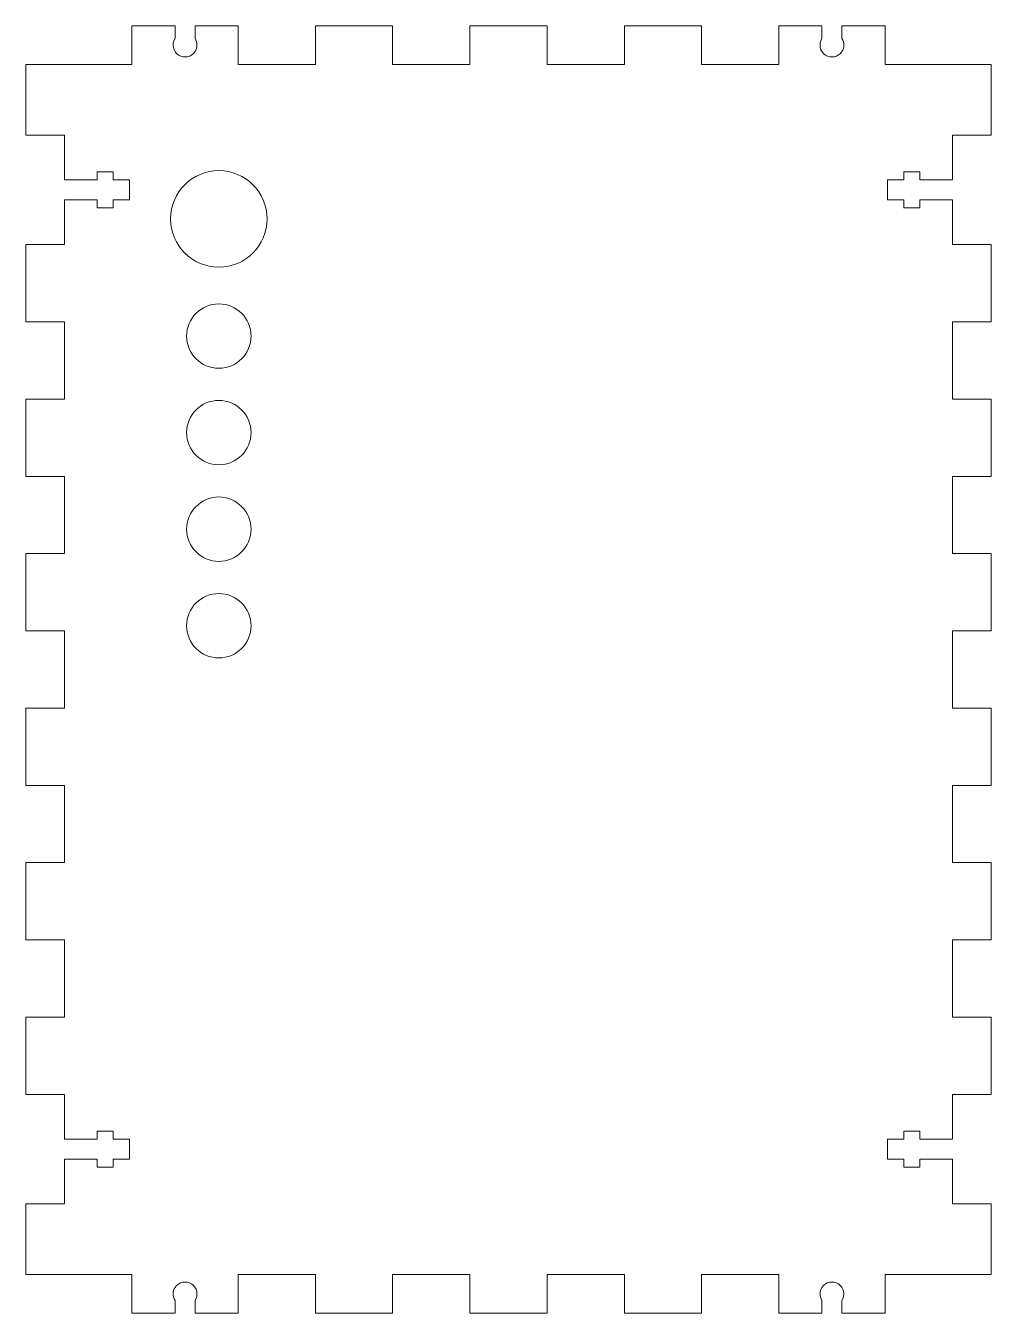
# Model space of a CAD drawing. Header units: inches. Extents: x 30 to 180, y 56 to 256.
import ezdxf

# ---------------------------------------------------------------- set-up
doc = ezdxf.new("R2010")
doc.units = ezdxf.units.IN
doc.header["$MEASUREMENT"] = 0

# ---------------------------------------------------------------- blocks, each defined once
blk = doc.blocks.new('block 2')
at = {"color": 7, "lineweight": 15, "true_color": 0xffffff}
blk.add_open_spline([(52.8, 225.99), (52.8, 230.13), (56.16, 233.49), (60.3, 233.49), (64.45, 233.49), (67.8, 230.13), (67.8, 225.99), (67.8, 221.85), (64.45, 218.49), (60.3, 218.49), (56.16, 218.49), (52.8, 221.85), (52.8, 225.99), (52.8, 225.99), (52.8, 225.99), (52.8, 225.99)], degree=3, knots=[0, 0, 0, 0, 1, 1, 1, 2, 2, 2, 3, 3, 3, 4, 4, 4, 5, 5, 5, 5], dxfattribs=at)
blk = doc.blocks.new('block 3')
at = {"color": 7, "lineweight": 15, "true_color": 0xffffff}
blk.add_open_spline([(55.3, 162.79), (55.3, 165.55), (57.54, 167.79), (60.3, 167.79), (63.07, 167.79), (65.3, 165.55), (65.3, 162.79), (65.3, 160.03), (63.07, 157.79), (60.3, 157.79), (57.54, 157.79), (55.3, 160.03), (55.3, 162.79), (55.3, 162.79), (55.3, 162.79), (55.3, 162.79)], degree=3, knots=[0, 0, 0, 0, 1, 1, 1, 2, 2, 2, 3, 3, 3, 4, 4, 4, 5, 5, 5, 5], dxfattribs=at)
blk = doc.blocks.new('block 4')
at = {"color": 7, "lineweight": 15, "true_color": 0xffffff}
blk.add_open_spline([(55.3, 177.79), (55.3, 180.55), (57.54, 182.79), (60.3, 182.79), (63.07, 182.79), (65.3, 180.55), (65.3, 177.79), (65.3, 175.03), (63.07, 172.79), (60.3, 172.79), (57.54, 172.79), (55.3, 175.03), (55.3, 177.79), (55.3, 177.79), (55.3, 177.79), (55.3, 177.79)], degree=3, knots=[0, 0, 0, 0, 1, 1, 1, 2, 2, 2, 3, 3, 3, 4, 4, 4, 5, 5, 5, 5], dxfattribs=at)
blk = doc.blocks.new('block 5')
at = {"color": 7, "lineweight": 15, "true_color": 0xffffff}
blk.add_open_spline([(55.3, 207.79), (55.3, 210.55), (57.54, 212.79), (60.3, 212.79), (63.07, 212.79), (65.3, 210.55), (65.3, 207.79), (65.3, 205.03), (63.07, 202.79), (60.3, 202.79), (57.54, 202.79), (55.3, 205.03), (55.3, 207.79), (55.3, 207.79), (55.3, 207.79), (55.3, 207.79)], degree=3, knots=[0, 0, 0, 0, 1, 1, 1, 2, 2, 2, 3, 3, 3, 4, 4, 4, 5, 5, 5, 5], dxfattribs=at)
blk = doc.blocks.new('block 6')
at = {"color": 7, "lineweight": 15, "true_color": 0xffffff}
blk.add_open_spline([(55.3, 192.79), (55.3, 195.55), (57.54, 197.79), (60.3, 197.79), (63.07, 197.79), (65.3, 195.55), (65.3, 192.79), (65.3, 190.03), (63.07, 187.79), (60.3, 187.79), (57.54, 187.79), (55.3, 190.03), (55.3, 192.79), (55.3, 192.79), (55.3, 192.79), (55.3, 192.79)], degree=3, knots=[0, 0, 0, 0, 1, 1, 1, 2, 2, 2, 3, 3, 3, 4, 4, 4, 5, 5, 5, 5], dxfattribs=at)
blk = doc.blocks.new('block 7')
at = {"color": 7, "lineweight": 15, "true_color": 0xffffff}
blk.add_lwpolyline([(53.5, 255.99), (46.8, 255.99)], dxfattribs=at)
blk = doc.blocks.new('block 8')
at = {"color": 7, "lineweight": 15, "true_color": 0xffffff}
blk.add_lwpolyline([(46.8, 255.99), (46.8, 249.99)], dxfattribs=at)
blk = doc.blocks.new('block 9')
at = {"color": 7, "lineweight": 15, "true_color": 0xffffff}
blk.add_lwpolyline([(46.8, 249.99), (30.3, 249.99)], dxfattribs=at)
blk = doc.blocks.new('block 10')
at = {"color": 7, "lineweight": 15, "true_color": 0xffffff}
blk.add_lwpolyline([(30.3, 249.99), (30.3, 238.99)], dxfattribs=at)
blk = doc.blocks.new('block 11')
at = {"color": 7, "lineweight": 15, "true_color": 0xffffff}
blk.add_lwpolyline([(30.3, 238.99), (36.3, 238.99)], dxfattribs=at)
blk = doc.blocks.new('block 12')
at = {"color": 7, "lineweight": 15, "true_color": 0xffffff}
blk.add_lwpolyline([(36.3, 238.99), (36.3, 232.04)], dxfattribs=at)
blk = doc.blocks.new('block 13')
at = {"color": 7, "lineweight": 15, "true_color": 0xffffff}
blk.add_lwpolyline([(36.3, 232.04), (41.4, 232.04)], dxfattribs=at)
blk = doc.blocks.new('block 14')
at = {"color": 7, "lineweight": 15, "true_color": 0xffffff}
blk.add_lwpolyline([(41.4, 232.04), (41.4, 233.29)], dxfattribs=at)
blk = doc.blocks.new('block 15')
at = {"color": 7, "lineweight": 15, "true_color": 0xffffff}
blk.add_lwpolyline([(41.4, 233.29), (43.9, 233.29)], dxfattribs=at)
blk = doc.blocks.new('block 16')
at = {"color": 7, "lineweight": 15, "true_color": 0xffffff}
blk.add_lwpolyline([(43.9, 233.29), (43.9, 232.04)], dxfattribs=at)
blk = doc.blocks.new('block 17')
at = {"color": 7, "lineweight": 15, "true_color": 0xffffff}
blk.add_lwpolyline([(43.9, 232.04), (46.4, 232.04)], dxfattribs=at)
blk = doc.blocks.new('block 18')
at = {"color": 7, "lineweight": 15, "true_color": 0xffffff}
blk.add_lwpolyline([(46.4, 232.04), (46.4, 228.94)], dxfattribs=at)
blk = doc.blocks.new('block 19')
at = {"color": 7, "lineweight": 15, "true_color": 0xffffff}
blk.add_lwpolyline([(46.4, 228.94), (43.9, 228.94)], dxfattribs=at)
blk = doc.blocks.new('block 20')
at = {"color": 7, "lineweight": 15, "true_color": 0xffffff}
blk.add_lwpolyline([(43.9, 228.94), (43.9, 227.69)], dxfattribs=at)
blk = doc.blocks.new('block 21')
at = {"color": 7, "lineweight": 15, "true_color": 0xffffff}
blk.add_lwpolyline([(43.9, 227.69), (41.4, 227.69)], dxfattribs=at)
blk = doc.blocks.new('block 22')
at = {"color": 7, "lineweight": 15, "true_color": 0xffffff}
blk.add_lwpolyline([(41.4, 227.69), (41.4, 228.94)], dxfattribs=at)
blk = doc.blocks.new('block 23')
at = {"color": 7, "lineweight": 15, "true_color": 0xffffff}
blk.add_lwpolyline([(41.4, 228.94), (36.3, 228.94)], dxfattribs=at)
blk = doc.blocks.new('block 24')
at = {"color": 7, "lineweight": 15, "true_color": 0xffffff}
blk.add_lwpolyline([(36.3, 228.94), (36.3, 221.99)], dxfattribs=at)
blk = doc.blocks.new('block 25')
at = {"color": 7, "lineweight": 15, "true_color": 0xffffff}
blk.add_lwpolyline([(36.3, 221.99), (30.3, 221.99)], dxfattribs=at)
blk = doc.blocks.new('block 26')
at = {"color": 7, "lineweight": 15, "true_color": 0xffffff}
blk.add_lwpolyline([(30.3, 221.99), (30.3, 209.99)], dxfattribs=at)
blk = doc.blocks.new('block 27')
at = {"color": 7, "lineweight": 15, "true_color": 0xffffff}
blk.add_lwpolyline([(30.3, 209.99), (36.3, 209.99)], dxfattribs=at)
blk = doc.blocks.new('block 28')
at = {"color": 7, "lineweight": 15, "true_color": 0xffffff}
blk.add_lwpolyline([(36.3, 209.99), (36.3, 197.99)], dxfattribs=at)
blk = doc.blocks.new('block 29')
at = {"color": 7, "lineweight": 15, "true_color": 0xffffff}
blk.add_lwpolyline([(36.3, 197.99), (30.3, 197.99)], dxfattribs=at)
blk = doc.blocks.new('block 30')
at = {"color": 7, "lineweight": 15, "true_color": 0xffffff}
blk.add_lwpolyline([(30.3, 197.99), (30.3, 185.99)], dxfattribs=at)
blk = doc.blocks.new('block 31')
at = {"color": 7, "lineweight": 15, "true_color": 0xffffff}
blk.add_lwpolyline([(30.3, 185.99), (36.3, 185.99)], dxfattribs=at)
blk = doc.blocks.new('block 32')
at = {"color": 7, "lineweight": 15, "true_color": 0xffffff}
blk.add_lwpolyline([(36.3, 185.99), (36.3, 173.99)], dxfattribs=at)
blk = doc.blocks.new('block 33')
at = {"color": 7, "lineweight": 15, "true_color": 0xffffff}
blk.add_lwpolyline([(36.3, 173.99), (30.3, 173.99)], dxfattribs=at)
blk = doc.blocks.new('block 34')
at = {"color": 7, "lineweight": 15, "true_color": 0xffffff}
blk.add_lwpolyline([(30.3, 173.99), (30.3, 161.99)], dxfattribs=at)
blk = doc.blocks.new('block 35')
at = {"color": 7, "lineweight": 15, "true_color": 0xffffff}
blk.add_lwpolyline([(30.3, 161.99), (36.3, 161.99)], dxfattribs=at)
blk = doc.blocks.new('block 36')
at = {"color": 7, "lineweight": 15, "true_color": 0xffffff}
blk.add_lwpolyline([(36.3, 161.99), (36.3, 149.99)], dxfattribs=at)
blk = doc.blocks.new('block 37')
at = {"color": 7, "lineweight": 15, "true_color": 0xffffff}
blk.add_lwpolyline([(36.3, 149.99), (30.3, 149.99)], dxfattribs=at)
blk = doc.blocks.new('block 38')
at = {"color": 7, "lineweight": 15, "true_color": 0xffffff}
blk.add_lwpolyline([(30.3, 149.99), (30.3, 137.99)], dxfattribs=at)
blk = doc.blocks.new('block 39')
at = {"color": 7, "lineweight": 15, "true_color": 0xffffff}
blk.add_lwpolyline([(30.3, 137.99), (36.3, 137.99)], dxfattribs=at)
blk = doc.blocks.new('block 40')
at = {"color": 7, "lineweight": 15, "true_color": 0xffffff}
blk.add_lwpolyline([(36.3, 137.99), (36.3, 125.99)], dxfattribs=at)
blk = doc.blocks.new('block 41')
at = {"color": 7, "lineweight": 15, "true_color": 0xffffff}
blk.add_lwpolyline([(36.3, 125.99), (30.3, 125.99)], dxfattribs=at)
blk = doc.blocks.new('block 42')
at = {"color": 7, "lineweight": 15, "true_color": 0xffffff}
blk.add_lwpolyline([(30.3, 125.99), (30.3, 113.99)], dxfattribs=at)
blk = doc.blocks.new('block 43')
at = {"color": 7, "lineweight": 15, "true_color": 0xffffff}
blk.add_lwpolyline([(30.3, 113.99), (36.3, 113.99)], dxfattribs=at)
blk = doc.blocks.new('block 44')
at = {"color": 7, "lineweight": 15, "true_color": 0xffffff}
blk.add_lwpolyline([(36.3, 113.99), (36.3, 101.99)], dxfattribs=at)
blk = doc.blocks.new('block 45')
at = {"color": 7, "lineweight": 15, "true_color": 0xffffff}
blk.add_lwpolyline([(36.3, 101.99), (30.3, 101.99)], dxfattribs=at)
blk = doc.blocks.new('block 46')
at = {"color": 7, "lineweight": 15, "true_color": 0xffffff}
blk.add_lwpolyline([(30.3, 101.99), (30.3, 89.99)], dxfattribs=at)
blk = doc.blocks.new('block 47')
at = {"color": 7, "lineweight": 15, "true_color": 0xffffff}
blk.add_lwpolyline([(30.3, 89.99), (36.3, 89.99)], dxfattribs=at)
blk = doc.blocks.new('block 48')
at = {"color": 7, "lineweight": 15, "true_color": 0xffffff}
blk.add_lwpolyline([(36.3, 89.99), (36.3, 83.04)], dxfattribs=at)
blk = doc.blocks.new('block 49')
at = {"color": 7, "lineweight": 15, "true_color": 0xffffff}
blk.add_lwpolyline([(36.3, 83.04), (41.4, 83.04)], dxfattribs=at)
blk = doc.blocks.new('block 50')
at = {"color": 7, "lineweight": 15, "true_color": 0xffffff}
blk.add_lwpolyline([(41.4, 83.04), (41.4, 84.29)], dxfattribs=at)
blk = doc.blocks.new('block 51')
at = {"color": 7, "lineweight": 15, "true_color": 0xffffff}
blk.add_lwpolyline([(41.4, 84.29), (43.9, 84.29)], dxfattribs=at)
blk = doc.blocks.new('block 52')
at = {"color": 7, "lineweight": 15, "true_color": 0xffffff}
blk.add_lwpolyline([(43.9, 84.29), (43.9, 83.04)], dxfattribs=at)
blk = doc.blocks.new('block 53')
at = {"color": 7, "lineweight": 15, "true_color": 0xffffff}
blk.add_lwpolyline([(43.9, 83.04), (46.4, 83.04)], dxfattribs=at)
blk = doc.blocks.new('block 54')
at = {"color": 7, "lineweight": 15, "true_color": 0xffffff}
blk.add_lwpolyline([(46.4, 83.04), (46.4, 79.94)], dxfattribs=at)
blk = doc.blocks.new('block 55')
at = {"color": 7, "lineweight": 15, "true_color": 0xffffff}
blk.add_lwpolyline([(46.4, 79.94), (43.9, 79.94)], dxfattribs=at)
blk = doc.blocks.new('block 56')
at = {"color": 7, "lineweight": 15, "true_color": 0xffffff}
blk.add_lwpolyline([(43.9, 79.94), (43.9, 78.69)], dxfattribs=at)
blk = doc.blocks.new('block 57')
at = {"color": 7, "lineweight": 15, "true_color": 0xffffff}
blk.add_lwpolyline([(43.9, 78.69), (41.4, 78.69)], dxfattribs=at)
blk = doc.blocks.new('block 58')
at = {"color": 7, "lineweight": 15, "true_color": 0xffffff}
blk.add_lwpolyline([(41.4, 78.69), (41.4, 79.94)], dxfattribs=at)
blk = doc.blocks.new('block 59')
at = {"color": 7, "lineweight": 15, "true_color": 0xffffff}
blk.add_lwpolyline([(41.4, 79.94), (36.3, 79.94)], dxfattribs=at)
blk = doc.blocks.new('block 60')
at = {"color": 7, "lineweight": 15, "true_color": 0xffffff}
blk.add_lwpolyline([(36.3, 79.94), (36.3, 72.99)], dxfattribs=at)
blk = doc.blocks.new('block 61')
at = {"color": 7, "lineweight": 15, "true_color": 0xffffff}
blk.add_lwpolyline([(36.3, 72.99), (30.3, 72.99)], dxfattribs=at)
blk = doc.blocks.new('block 62')
at = {"color": 7, "lineweight": 15, "true_color": 0xffffff}
blk.add_lwpolyline([(30.3, 72.99), (30.3, 61.99)], dxfattribs=at)
blk = doc.blocks.new('block 63')
at = {"color": 7, "lineweight": 15, "true_color": 0xffffff}
blk.add_lwpolyline([(30.3, 61.99), (46.8, 61.99)], dxfattribs=at)
blk = doc.blocks.new('block 64')
at = {"color": 7, "lineweight": 15, "true_color": 0xffffff}
blk.add_lwpolyline([(46.8, 61.99), (46.8, 55.99)], dxfattribs=at)
blk = doc.blocks.new('block 65')
at = {"color": 7, "lineweight": 15, "true_color": 0xffffff}
blk.add_lwpolyline([(46.8, 55.99), (53.5, 55.99)], dxfattribs=at)
blk = doc.blocks.new('block 66')
at = {"color": 7, "lineweight": 15, "true_color": 0xffffff}
blk.add_lwpolyline([(53.5, 55.99), (53.5, 57.98)], dxfattribs=at)
blk = doc.blocks.new('block 67')
at = {"color": 7, "lineweight": 15, "true_color": 0xffffff}
blk.add_lwpolyline([(56.6, 55.99), (56.6, 57.98)], dxfattribs=at)
blk = doc.blocks.new('block 68')
at = {"color": 7, "lineweight": 15, "true_color": 0xffffff}
blk.add_lwpolyline([(56.6, 55.99), (63.3, 55.99)], dxfattribs=at)
blk = doc.blocks.new('block 69')
at = {"color": 7, "lineweight": 15, "true_color": 0xffffff}
blk.add_lwpolyline([(63.3, 55.99), (63.3, 61.99)], dxfattribs=at)
blk = doc.blocks.new('block 70')
at = {"color": 7, "lineweight": 15, "true_color": 0xffffff}
blk.add_lwpolyline([(63.3, 61.99), (75.3, 61.99)], dxfattribs=at)
blk = doc.blocks.new('block 71')
at = {"color": 7, "lineweight": 15, "true_color": 0xffffff}
blk.add_lwpolyline([(75.3, 61.99), (75.3, 55.99)], dxfattribs=at)
blk = doc.blocks.new('block 72')
at = {"color": 7, "lineweight": 15, "true_color": 0xffffff}
blk.add_lwpolyline([(75.3, 55.99), (87.3, 55.99)], dxfattribs=at)
blk = doc.blocks.new('block 73')
at = {"color": 7, "lineweight": 15, "true_color": 0xffffff}
blk.add_lwpolyline([(87.3, 55.99), (87.3, 61.99)], dxfattribs=at)
blk = doc.blocks.new('block 74')
at = {"color": 7, "lineweight": 15, "true_color": 0xffffff}
blk.add_lwpolyline([(87.3, 61.99), (99.3, 61.99)], dxfattribs=at)
blk = doc.blocks.new('block 75')
at = {"color": 7, "lineweight": 15, "true_color": 0xffffff}
blk.add_lwpolyline([(99.3, 61.99), (99.3, 55.99)], dxfattribs=at)
blk = doc.blocks.new('block 76')
at = {"color": 7, "lineweight": 15, "true_color": 0xffffff}
blk.add_lwpolyline([(99.3, 55.99), (111.3, 55.99)], dxfattribs=at)
blk = doc.blocks.new('block 77')
at = {"color": 7, "lineweight": 15, "true_color": 0xffffff}
blk.add_lwpolyline([(111.3, 55.99), (111.3, 61.99)], dxfattribs=at)
blk = doc.blocks.new('block 78')
at = {"color": 7, "lineweight": 15, "true_color": 0xffffff}
blk.add_lwpolyline([(111.3, 61.99), (123.3, 61.99)], dxfattribs=at)
blk = doc.blocks.new('block 79')
at = {"color": 7, "lineweight": 15, "true_color": 0xffffff}
blk.add_lwpolyline([(123.3, 61.99), (123.3, 55.99)], dxfattribs=at)
blk = doc.blocks.new('block 80')
at = {"color": 7, "lineweight": 15, "true_color": 0xffffff}
blk.add_lwpolyline([(123.3, 55.99), (135.3, 55.99)], dxfattribs=at)
blk = doc.blocks.new('block 81')
at = {"color": 7, "lineweight": 15, "true_color": 0xffffff}
blk.add_lwpolyline([(135.3, 55.99), (135.3, 61.99)], dxfattribs=at)
blk = doc.blocks.new('block 82')
at = {"color": 7, "lineweight": 15, "true_color": 0xffffff}
blk.add_lwpolyline([(135.3, 61.99), (147.3, 61.99)], dxfattribs=at)
blk = doc.blocks.new('block 83')
at = {"color": 7, "lineweight": 15, "true_color": 0xffffff}
blk.add_lwpolyline([(147.3, 61.99), (147.3, 55.99)], dxfattribs=at)
blk = doc.blocks.new('block 84')
at = {"color": 7, "lineweight": 15, "true_color": 0xffffff}
blk.add_lwpolyline([(147.3, 55.99), (154, 55.99)], dxfattribs=at)
blk = doc.blocks.new('block 85')
at = {"color": 7, "lineweight": 15, "true_color": 0xffffff}
blk.add_lwpolyline([(154, 55.99), (154, 57.98)], dxfattribs=at)
blk = doc.blocks.new('block 86')
at = {"color": 7, "lineweight": 15, "true_color": 0xffffff}
blk.add_lwpolyline([(157.1, 55.99), (157.1, 57.98)], dxfattribs=at)
blk = doc.blocks.new('block 87')
at = {"color": 7, "lineweight": 15, "true_color": 0xffffff}
blk.add_lwpolyline([(157.1, 55.99), (163.8, 55.99)], dxfattribs=at)
blk = doc.blocks.new('block 88')
at = {"color": 7, "lineweight": 15, "true_color": 0xffffff}
blk.add_lwpolyline([(163.8, 55.99), (163.8, 61.99)], dxfattribs=at)
blk = doc.blocks.new('block 89')
at = {"color": 7, "lineweight": 15, "true_color": 0xffffff}
blk.add_lwpolyline([(163.8, 61.99), (180.3, 61.99)], dxfattribs=at)
blk = doc.blocks.new('block 90')
at = {"color": 7, "lineweight": 15, "true_color": 0xffffff}
blk.add_lwpolyline([(180.3, 61.99), (180.3, 72.99)], dxfattribs=at)
blk = doc.blocks.new('block 91')
at = {"color": 7, "lineweight": 15, "true_color": 0xffffff}
blk.add_lwpolyline([(180.3, 72.99), (174.3, 72.99)], dxfattribs=at)
blk = doc.blocks.new('block 92')
at = {"color": 7, "lineweight": 15, "true_color": 0xffffff}
blk.add_lwpolyline([(174.3, 72.99), (174.3, 79.94)], dxfattribs=at)
blk = doc.blocks.new('block 93')
at = {"color": 7, "lineweight": 15, "true_color": 0xffffff}
blk.add_lwpolyline([(174.3, 79.94), (169.2, 79.94)], dxfattribs=at)
blk = doc.blocks.new('block 94')
at = {"color": 7, "lineweight": 15, "true_color": 0xffffff}
blk.add_lwpolyline([(169.2, 79.94), (169.2, 78.69)], dxfattribs=at)
blk = doc.blocks.new('block 95')
at = {"color": 7, "lineweight": 15, "true_color": 0xffffff}
blk.add_lwpolyline([(169.2, 78.69), (166.7, 78.69)], dxfattribs=at)
blk = doc.blocks.new('block 96')
at = {"color": 7, "lineweight": 15, "true_color": 0xffffff}
blk.add_lwpolyline([(166.7, 78.69), (166.7, 79.94)], dxfattribs=at)
blk = doc.blocks.new('block 97')
at = {"color": 7, "lineweight": 15, "true_color": 0xffffff}
blk.add_lwpolyline([(166.7, 79.94), (164.2, 79.94)], dxfattribs=at)
blk = doc.blocks.new('block 98')
at = {"color": 7, "lineweight": 15, "true_color": 0xffffff}
blk.add_lwpolyline([(164.2, 79.94), (164.2, 83.04)], dxfattribs=at)
blk = doc.blocks.new('block 99')
at = {"color": 7, "lineweight": 15, "true_color": 0xffffff}
blk.add_lwpolyline([(164.2, 83.04), (166.7, 83.04)], dxfattribs=at)
blk = doc.blocks.new('block 100')
at = {"color": 7, "lineweight": 15, "true_color": 0xffffff}
blk.add_lwpolyline([(166.7, 83.04), (166.7, 84.29)], dxfattribs=at)
blk = doc.blocks.new('block 101')
at = {"color": 7, "lineweight": 15, "true_color": 0xffffff}
blk.add_lwpolyline([(166.7, 84.29), (169.2, 84.29)], dxfattribs=at)
blk = doc.blocks.new('block 102')
at = {"color": 7, "lineweight": 15, "true_color": 0xffffff}
blk.add_lwpolyline([(169.2, 84.29), (169.2, 83.04)], dxfattribs=at)
blk = doc.blocks.new('block 103')
at = {"color": 7, "lineweight": 15, "true_color": 0xffffff}
blk.add_lwpolyline([(169.2, 83.04), (174.3, 83.04)], dxfattribs=at)
blk = doc.blocks.new('block 104')
at = {"color": 7, "lineweight": 15, "true_color": 0xffffff}
blk.add_lwpolyline([(174.3, 83.04), (174.3, 89.99)], dxfattribs=at)
blk = doc.blocks.new('block 105')
at = {"color": 7, "lineweight": 15, "true_color": 0xffffff}
blk.add_lwpolyline([(174.3, 89.99), (180.3, 89.99)], dxfattribs=at)
blk = doc.blocks.new('block 106')
at = {"color": 7, "lineweight": 15, "true_color": 0xffffff}
blk.add_lwpolyline([(180.3, 89.99), (180.3, 101.99)], dxfattribs=at)
blk = doc.blocks.new('block 107')
at = {"color": 7, "lineweight": 15, "true_color": 0xffffff}
blk.add_lwpolyline([(180.3, 101.99), (174.3, 101.99)], dxfattribs=at)
blk = doc.blocks.new('block 108')
at = {"color": 7, "lineweight": 15, "true_color": 0xffffff}
blk.add_lwpolyline([(174.3, 101.99), (174.3, 113.99)], dxfattribs=at)
blk = doc.blocks.new('block 109')
at = {"color": 7, "lineweight": 15, "true_color": 0xffffff}
blk.add_lwpolyline([(174.3, 113.99), (180.3, 113.99)], dxfattribs=at)
blk = doc.blocks.new('block 110')
at = {"color": 7, "lineweight": 15, "true_color": 0xffffff}
blk.add_lwpolyline([(180.3, 113.99), (180.3, 125.99)], dxfattribs=at)
blk = doc.blocks.new('block 111')
at = {"color": 7, "lineweight": 15, "true_color": 0xffffff}
blk.add_lwpolyline([(180.3, 125.99), (174.3, 125.99)], dxfattribs=at)
blk = doc.blocks.new('block 112')
at = {"color": 7, "lineweight": 15, "true_color": 0xffffff}
blk.add_lwpolyline([(174.3, 125.99), (174.3, 137.99)], dxfattribs=at)
blk = doc.blocks.new('block 113')
at = {"color": 7, "lineweight": 15, "true_color": 0xffffff}
blk.add_lwpolyline([(174.3, 137.99), (180.3, 137.99)], dxfattribs=at)
blk = doc.blocks.new('block 114')
at = {"color": 7, "lineweight": 15, "true_color": 0xffffff}
blk.add_lwpolyline([(180.3, 137.99), (180.3, 149.99)], dxfattribs=at)
blk = doc.blocks.new('block 115')
at = {"color": 7, "lineweight": 15, "true_color": 0xffffff}
blk.add_lwpolyline([(180.3, 149.99), (174.3, 149.99)], dxfattribs=at)
blk = doc.blocks.new('block 116')
at = {"color": 7, "lineweight": 15, "true_color": 0xffffff}
blk.add_lwpolyline([(174.3, 149.99), (174.3, 161.99)], dxfattribs=at)
blk = doc.blocks.new('block 117')
at = {"color": 7, "lineweight": 15, "true_color": 0xffffff}
blk.add_lwpolyline([(174.3, 161.99), (180.3, 161.99)], dxfattribs=at)
blk = doc.blocks.new('block 118')
at = {"color": 7, "lineweight": 15, "true_color": 0xffffff}
blk.add_lwpolyline([(180.3, 161.99), (180.3, 173.99)], dxfattribs=at)
blk = doc.blocks.new('block 119')
at = {"color": 7, "lineweight": 15, "true_color": 0xffffff}
blk.add_lwpolyline([(180.3, 173.99), (174.3, 173.99)], dxfattribs=at)
blk = doc.blocks.new('block 120')
at = {"color": 7, "lineweight": 15, "true_color": 0xffffff}
blk.add_lwpolyline([(174.3, 173.99), (174.3, 185.99)], dxfattribs=at)
blk = doc.blocks.new('block 121')
at = {"color": 7, "lineweight": 15, "true_color": 0xffffff}
blk.add_lwpolyline([(174.3, 185.99), (180.3, 185.99)], dxfattribs=at)
blk = doc.blocks.new('block 122')
at = {"color": 7, "lineweight": 15, "true_color": 0xffffff}
blk.add_lwpolyline([(180.3, 185.99), (180.3, 197.99)], dxfattribs=at)
blk = doc.blocks.new('block 123')
at = {"color": 7, "lineweight": 15, "true_color": 0xffffff}
blk.add_lwpolyline([(180.3, 197.99), (174.3, 197.99)], dxfattribs=at)
blk = doc.blocks.new('block 124')
at = {"color": 7, "lineweight": 15, "true_color": 0xffffff}
blk.add_lwpolyline([(174.3, 197.99), (174.3, 209.99)], dxfattribs=at)
blk = doc.blocks.new('block 125')
at = {"color": 7, "lineweight": 15, "true_color": 0xffffff}
blk.add_lwpolyline([(174.3, 209.99), (180.3, 209.99)], dxfattribs=at)
blk = doc.blocks.new('block 126')
at = {"color": 7, "lineweight": 15, "true_color": 0xffffff}
blk.add_lwpolyline([(180.3, 209.99), (180.3, 221.99)], dxfattribs=at)
blk = doc.blocks.new('block 127')
at = {"color": 7, "lineweight": 15, "true_color": 0xffffff}
blk.add_lwpolyline([(180.3, 221.99), (174.3, 221.99)], dxfattribs=at)
blk = doc.blocks.new('block 128')
at = {"color": 7, "lineweight": 15, "true_color": 0xffffff}
blk.add_lwpolyline([(174.3, 221.99), (174.3, 228.94)], dxfattribs=at)
blk = doc.blocks.new('block 129')
at = {"color": 7, "lineweight": 15, "true_color": 0xffffff}
blk.add_lwpolyline([(174.3, 228.94), (169.2, 228.94)], dxfattribs=at)
blk = doc.blocks.new('block 130')
at = {"color": 7, "lineweight": 15, "true_color": 0xffffff}
blk.add_lwpolyline([(169.2, 228.94), (169.2, 227.69)], dxfattribs=at)
blk = doc.blocks.new('block 131')
at = {"color": 7, "lineweight": 15, "true_color": 0xffffff}
blk.add_lwpolyline([(169.2, 227.69), (166.7, 227.69)], dxfattribs=at)
blk = doc.blocks.new('block 132')
at = {"color": 7, "lineweight": 15, "true_color": 0xffffff}
blk.add_lwpolyline([(166.7, 227.69), (166.7, 228.94)], dxfattribs=at)
blk = doc.blocks.new('block 133')
at = {"color": 7, "lineweight": 15, "true_color": 0xffffff}
blk.add_lwpolyline([(166.7, 228.94), (164.2, 228.94)], dxfattribs=at)
blk = doc.blocks.new('block 134')
at = {"color": 7, "lineweight": 15, "true_color": 0xffffff}
blk.add_lwpolyline([(164.2, 228.94), (164.2, 232.04)], dxfattribs=at)
blk = doc.blocks.new('block 135')
at = {"color": 7, "lineweight": 15, "true_color": 0xffffff}
blk.add_lwpolyline([(164.2, 232.04), (166.7, 232.04)], dxfattribs=at)
blk = doc.blocks.new('block 136')
at = {"color": 7, "lineweight": 15, "true_color": 0xffffff}
blk.add_lwpolyline([(166.7, 232.04), (166.7, 233.29)], dxfattribs=at)
blk = doc.blocks.new('block 137')
at = {"color": 7, "lineweight": 15, "true_color": 0xffffff}
blk.add_lwpolyline([(166.7, 233.29), (169.2, 233.29)], dxfattribs=at)
blk = doc.blocks.new('block 138')
at = {"color": 7, "lineweight": 15, "true_color": 0xffffff}
blk.add_lwpolyline([(169.2, 233.29), (169.2, 232.04)], dxfattribs=at)
blk = doc.blocks.new('block 139')
at = {"color": 7, "lineweight": 15, "true_color": 0xffffff}
blk.add_lwpolyline([(169.2, 232.04), (174.3, 232.04)], dxfattribs=at)
blk = doc.blocks.new('block 140')
at = {"color": 7, "lineweight": 15, "true_color": 0xffffff}
blk.add_lwpolyline([(174.3, 232.04), (174.3, 238.99)], dxfattribs=at)
blk = doc.blocks.new('block 141')
at = {"color": 7, "lineweight": 15, "true_color": 0xffffff}
blk.add_lwpolyline([(174.3, 238.99), (180.3, 238.99)], dxfattribs=at)
blk = doc.blocks.new('block 142')
at = {"color": 7, "lineweight": 15, "true_color": 0xffffff}
blk.add_lwpolyline([(180.3, 238.99), (180.3, 249.99)], dxfattribs=at)
blk = doc.blocks.new('block 143')
at = {"color": 7, "lineweight": 15, "true_color": 0xffffff}
blk.add_lwpolyline([(180.3, 249.99), (163.8, 249.99)], dxfattribs=at)
blk = doc.blocks.new('block 144')
at = {"color": 7, "lineweight": 15, "true_color": 0xffffff}
blk.add_lwpolyline([(163.8, 249.99), (163.8, 255.99)], dxfattribs=at)
blk = doc.blocks.new('block 145')
at = {"color": 7, "lineweight": 15, "true_color": 0xffffff}
blk.add_lwpolyline([(163.8, 255.99), (157.1, 255.99)], dxfattribs=at)
blk = doc.blocks.new('block 146')
at = {"color": 7, "lineweight": 15, "true_color": 0xffffff}
blk.add_lwpolyline([(157.1, 255.99), (157.1, 254)], dxfattribs=at)
blk = doc.blocks.new('block 147')
at = {"color": 7, "lineweight": 15, "true_color": 0xffffff}
blk.add_lwpolyline([(154, 255.99), (154, 254)], dxfattribs=at)
blk = doc.blocks.new('block 148')
at = {"color": 7, "lineweight": 15, "true_color": 0xffffff}
blk.add_lwpolyline([(154, 255.99), (147.3, 255.99)], dxfattribs=at)
blk = doc.blocks.new('block 149')
at = {"color": 7, "lineweight": 15, "true_color": 0xffffff}
blk.add_lwpolyline([(147.3, 255.99), (147.3, 249.99)], dxfattribs=at)
blk = doc.blocks.new('block 150')
at = {"color": 7, "lineweight": 15, "true_color": 0xffffff}
blk.add_lwpolyline([(147.3, 249.99), (135.3, 249.99)], dxfattribs=at)
blk = doc.blocks.new('block 151')
at = {"color": 7, "lineweight": 15, "true_color": 0xffffff}
blk.add_lwpolyline([(135.3, 249.99), (135.3, 255.99)], dxfattribs=at)
blk = doc.blocks.new('block 152')
at = {"color": 7, "lineweight": 15, "true_color": 0xffffff}
blk.add_lwpolyline([(135.3, 255.99), (123.3, 255.99)], dxfattribs=at)
blk = doc.blocks.new('block 153')
at = {"color": 7, "lineweight": 15, "true_color": 0xffffff}
blk.add_lwpolyline([(123.3, 255.99), (123.3, 249.99)], dxfattribs=at)
blk = doc.blocks.new('block 154')
at = {"color": 7, "lineweight": 15, "true_color": 0xffffff}
blk.add_lwpolyline([(123.3, 249.99), (111.3, 249.99)], dxfattribs=at)
blk = doc.blocks.new('block 155')
at = {"color": 7, "lineweight": 15, "true_color": 0xffffff}
blk.add_lwpolyline([(111.3, 249.99), (111.3, 255.99)], dxfattribs=at)
blk = doc.blocks.new('block 156')
at = {"color": 7, "lineweight": 15, "true_color": 0xffffff}
blk.add_lwpolyline([(111.3, 255.99), (99.3, 255.99)], dxfattribs=at)
blk = doc.blocks.new('block 157')
at = {"color": 7, "lineweight": 15, "true_color": 0xffffff}
blk.add_lwpolyline([(99.3, 255.99), (99.3, 249.99)], dxfattribs=at)
blk = doc.blocks.new('block 158')
at = {"color": 7, "lineweight": 15, "true_color": 0xffffff}
blk.add_lwpolyline([(99.3, 249.99), (87.3, 249.99)], dxfattribs=at)
blk = doc.blocks.new('block 159')
at = {"color": 7, "lineweight": 15, "true_color": 0xffffff}
blk.add_lwpolyline([(87.3, 249.99), (87.3, 255.99)], dxfattribs=at)
blk = doc.blocks.new('block 160')
at = {"color": 7, "lineweight": 15, "true_color": 0xffffff}
blk.add_lwpolyline([(87.3, 255.99), (75.3, 255.99)], dxfattribs=at)
blk = doc.blocks.new('block 161')
at = {"color": 7, "lineweight": 15, "true_color": 0xffffff}
blk.add_lwpolyline([(75.3, 255.99), (75.3, 249.99)], dxfattribs=at)
blk = doc.blocks.new('block 162')
at = {"color": 7, "lineweight": 15, "true_color": 0xffffff}
blk.add_lwpolyline([(75.3, 249.99), (63.3, 249.99)], dxfattribs=at)
blk = doc.blocks.new('block 163')
at = {"color": 7, "lineweight": 15, "true_color": 0xffffff}
blk.add_lwpolyline([(63.3, 249.99), (63.3, 255.99)], dxfattribs=at)
blk = doc.blocks.new('block 164')
at = {"color": 7, "lineweight": 15, "true_color": 0xffffff}
blk.add_lwpolyline([(63.3, 255.99), (56.6, 255.99)], dxfattribs=at)
blk = doc.blocks.new('block 165')
at = {"color": 7, "lineweight": 15, "true_color": 0xffffff}
blk.add_lwpolyline([(56.6, 255.99), (56.6, 254)], dxfattribs=at)
blk = doc.blocks.new('block 166')
at = {"color": 7, "lineweight": 15, "true_color": 0xffffff}
blk.add_lwpolyline([(53.5, 255.99), (53.5, 254)], dxfattribs=at)
blk = doc.blocks.new('block 167')
at = {"color": 7, "lineweight": 15, "true_color": 0xffffff}
blk.add_open_spline([(56.6, 57.98), (57.16, 58.84), (56.92, 59.98), (56.06, 60.54), (55.21, 61.1), (54.06, 60.86), (53.5, 60), (53.1, 59.39), (53.1, 58.6), (53.5, 57.98)], degree=3, knots=[0, 0, 0, 0, 1, 1, 1, 2, 2, 2, 3, 3, 3, 3], dxfattribs=at)
blk = doc.blocks.new('block 168')
at = {"color": 7, "lineweight": 15, "true_color": 0xffffff}
blk.add_open_spline([(157.1, 57.98), (157.66, 58.84), (157.42, 59.98), (156.56, 60.54), (155.71, 61.1), (154.56, 60.86), (154, 60), (153.6, 59.39), (153.6, 58.6), (154, 57.98)], degree=3, knots=[0, 0, 0, 0, 1, 1, 1, 2, 2, 2, 3, 3, 3, 3], dxfattribs=at)
blk = doc.blocks.new('block 169')
at = {"color": 7, "lineweight": 15, "true_color": 0xffffff}
blk.add_open_spline([(154, 254), (153.45, 253.15), (153.69, 252), (154.54, 251.44), (155.4, 250.88), (156.55, 251.13), (157.1, 251.98), (157.5, 252.6), (157.5, 253.39), (157.1, 254)], degree=3, knots=[0, 0, 0, 0, 1, 1, 1, 2, 2, 2, 3, 3, 3, 3], dxfattribs=at)
blk = doc.blocks.new('block 170')
at = {"color": 7, "lineweight": 15, "true_color": 0xffffff}
blk.add_open_spline([(53.5, 254), (52.95, 253.15), (53.19, 252), (54.04, 251.44), (54.9, 250.88), (56.05, 251.13), (56.6, 251.98), (57, 252.6), (57, 253.39), (56.6, 254)], degree=3, knots=[0, 0, 0, 0, 1, 1, 1, 2, 2, 2, 3, 3, 3, 3], dxfattribs=at)

msp = doc.modelspace()

# ---------------------------------------------------------------- block references
for name in ['block 7', 'block 8', 'block 170', 'block 166', 'block 164', 'block 165', 'block 163', 'block 160', 'block 161', 'block 159', 'block 156', 'block 157', 'block 155', 'block 152', 'block 153', 'block 151', 'block 148', 'block 149', 'block 169', 'block 147', 'block 145', 'block 146', 'block 144', 'block 9', 'block 10', 'block 162', 'block 158', 'block 154', 'block 150', 'block 143', 'block 142', 'block 11', 'block 12', 'block 140', 'block 141', 'block 13', 'block 14', 'block 15', 'block 16', 'block 17', 'block 18', 'block 2', 'block 134', 'block 135', 'block 136', 'block 137', 'block 138', 'block 139', 'block 23', 'block 24', 'block 22', 'block 19', 'block 20', 'block 133', 'block 132', 'block 129', 'block 130', 'block 128', 'block 21', 'block 131', 'block 25', 'block 26', 'block 127', 'block 126', 'block 5', 'block 27', 'block 28', 'block 124', 'block 125', 'block 29', 'block 30', 'block 6', 'block 123', 'block 122', 'block 31', 'block 32', 'block 120', 'block 121', 'block 4', 'block 33', 'block 34', 'block 119', 'block 118', 'block 3', 'block 35', 'block 36', 'block 116', 'block 117', 'block 37', 'block 38', 'block 115', 'block 114', 'block 39', 'block 40', 'block 112', 'block 113', 'block 41', 'block 42', 'block 111', 'block 110', 'block 43', 'block 44', 'block 108', 'block 109', 'block 45', 'block 46', 'block 107', 'block 106', 'block 47', 'block 48', 'block 104', 'block 105', 'block 50', 'block 51', 'block 52', 'block 100', 'block 101', 'block 102', 'block 49', 'block 53', 'block 54', 'block 98', 'block 99', 'block 103', 'block 59', 'block 60', 'block 58', 'block 57', 'block 55', 'block 56', 'block 97', 'block 96', 'block 95', 'block 93', 'block 94', 'block 92', 'block 61', 'block 62', 'block 91', 'block 90', 'block 63', 'block 64', 'block 167', 'block 69', 'block 70', 'block 71', 'block 73', 'block 74', 'block 75', 'block 77', 'block 78', 'block 79', 'block 81', 'block 82', 'block 83', 'block 168', 'block 88', 'block 89', 'block 66', 'block 67', 'block 85', 'block 86', 'block 65', 'block 68', 'block 72', 'block 76', 'block 80', 'block 84', 'block 87']:
    msp.add_blockref(name, (0, 0))

doc.saveas('drawing.dxf')
